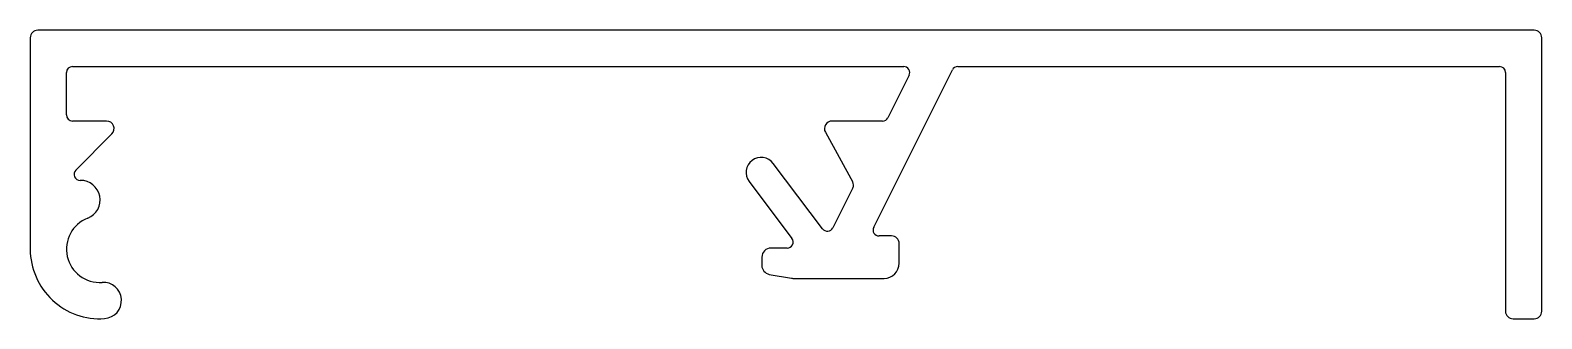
# Model space of a CAD drawing. Extents: x 2208.3 to 2258.3, y 1703.4 to 1712.9.
import ezdxf

# ---------------------------------------------------------------- set-up
doc = ezdxf.new("R2010")
doc.units = 0
doc.layers.get('0').update_dxf_attribs({"linetype": 'CONTINUOUS'})

msp = doc.modelspace()

# ---------------------------------------------------------------- linework, layer by layer
for p, q in [((2208.301, 1712.649), (2208.301, 1705.664)), ((2258.051, 1712.899), (2208.551, 1712.899)), ((2258.301, 1703.614), (2258.301, 1712.649)), ((2209.701, 1711.699), (2237.194, 1711.699)), ((2236.201, 1706.388), (2238.804, 1711.588)), ((2238.983, 1711.699), (2256.901, 1711.699)), ((2209.501, 1710.099), (2209.501, 1711.499)), ((2237.372, 1711.409), (2236.672, 1710.009)), ((2257.101, 1711.499), (2257.101, 1703.614)), ((2210.826, 1709.899), (2209.701, 1709.899)), ((2234.603, 1709.529), (2235.509, 1707.878)), ((2236.493, 1709.899), (2234.822, 1709.899)), ((2209.81, 1708.279), (2211.003, 1709.472)), ((2234.511, 1706.337), (2232.877, 1708.5)), ((2232.079, 1707.898), (2233.498, 1706.019)), ((2235.512, 1707.692), (2234.849, 1706.368)), ((2236.794, 1706.099), (2236.38, 1706.099)), ((2233.338, 1705.699), (2232.801, 1705.699)), ((2237.044, 1705.199), (2237.044, 1705.849)), ((2232.501, 1705.399), (2232.501, 1705.127)), ((2232.749, 1704.831), (2233.479, 1704.703)), ((2233.523, 1704.699), (2236.544, 1704.699)), ((2257.351, 1703.364), (2258.051, 1703.364))]:
    msp.add_line(p, q)
for centre, radius, start, end in [((2208.551, 1712.649), 0.25, 90, 180), ((2258.051, 1712.649), 0.25, 0, 90), ((2209.701, 1711.499), 0.2, 90, 180), ((2237.194, 1711.499), 0.2, 333.413, 90), ((2238.983, 1711.499), 0.2, 90, 153.413), ((2256.901, 1711.499), 0.2, 0, 90), ((2209.701, 1710.099), 0.2, 180, 270), ((2236.493, 1710.099), 0.2, 270, 333.413), ((2210.826, 1709.649), 0.25, 315, 90), ((2234.822, 1709.649), 0.25, 90, 208.7462), ((2232.478, 1708.199), 0.5, 37.0596, 217.0596), ((2209.951, 1708.138), 0.2, 135, 271.1161), ((2209.968, 1707.291), 0.646, 291.2477, 91.1161), ((2235.333, 1707.782), 0.2, 333.413, 28.7462), ((2210.601, 1705.664), 1.1, 111.2477, 273.9771), ((2233.338, 1705.899), 0.2, 270, 37.0596), ((2234.67, 1706.458), 0.2, 217.0596, 333.413), ((2236.38, 1706.299), 0.2, 153.413, 270), ((2236.794, 1705.849), 0.25, 0, 90), ((2210.601, 1705.664), 2.3, 180, 273.9771), ((2232.801, 1705.399), 0.3, 90, 180), ((2232.801, 1705.127), 0.3, 180, 260), ((2236.544, 1705.199), 0.5, 270, 0), ((2210.719, 1703.968), 0.6, 273.9771, 93.9771), ((2233.523, 1704.949), 0.25, 260, 270), ((2257.351, 1703.614), 0.25, 180, 270), ((2258.051, 1703.614), 0.25, 270, 0)]:
    msp.add_arc(centre, radius, start, end)

doc.saveas('drawing.dxf')
